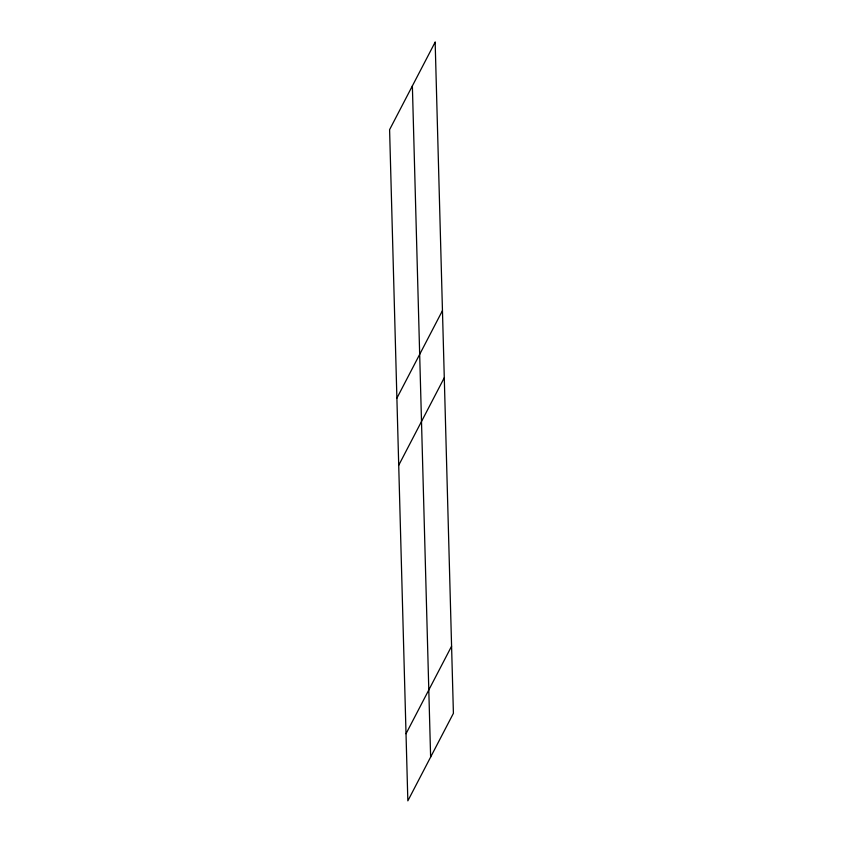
<?xml version="1.0" encoding="UTF-8"?>
<svg xmlns="http://www.w3.org/2000/svg" width="843" height="843" viewBox="0 0 843 843"><rect width="100%" height="100%" fill="white"/><g stroke="black" fill="none" stroke-linecap="round" stroke-linejoin="round"><path stroke-width="1.26" d="M396.895 398.149L442.459 310.614M398.718 465.262L444.282 377.738M406.02 733.737L451.585 646.202M412.375 85.912L430.625 757.088M435.157 42.15L389.592 129.674L407.843 800.85L453.408 713.326L435.157 42.15"/></g></svg>
